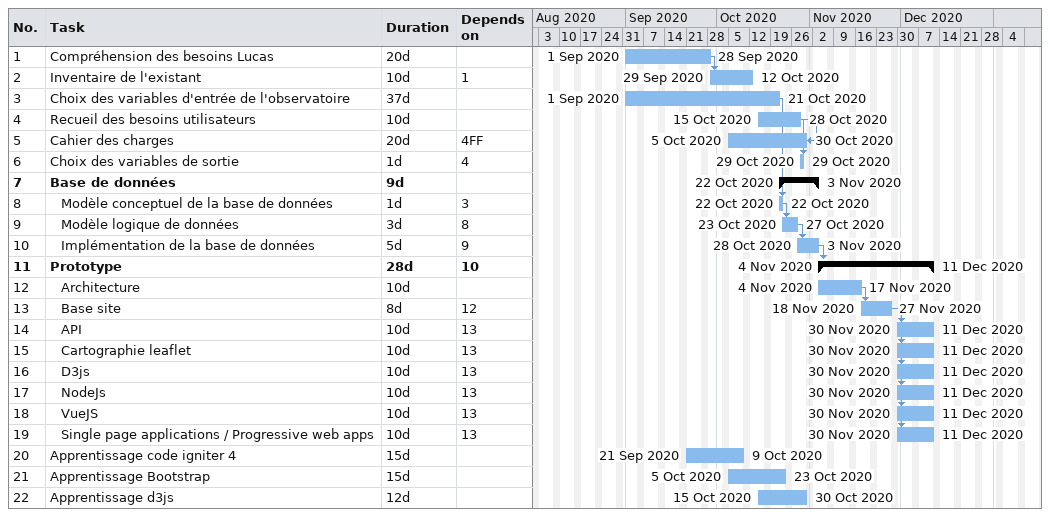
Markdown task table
| ID | Level | Task | Duration | Start | Finish | Predecessors |
|---|---|---|---|---|---|---|
| 1 | 1 | Compréhension des besoins Lucas | 20d | 2020-09-01 | 2020-09-28 |  |
| 2 | 1 | Inventaire de l'existant | 10d | 2020-09-29 | 2020-10-12 | 1 |
| 3 | 1 | Choix des variables d'entrée de l'observatoire | 37d | 2020-09-01 | 2020-10-21 |  |
| 4 | 1 | Recueil des besoins utilisateurs | 10d | 2020-10-15 | 2020-10-28 |  |
| 5 | 1 | Cahier des charges | 20d | 2020-10-05 | 2020-10-30 | 4FF |
| 6 | 1 | Choix des variables de sortie | 1d | 2020-10-29 | 2020-10-29 | 4 |
| 7 | 1 | **Base de données** | 9d | 2020-10-22 | 2020-11-03 |  |
| 8 | 2 | Modèle conceptuel de la base de données | 1d | 2020-10-22 | 2020-10-22 | 3 |
| 9 | 2 | Modèle logique de données | 3d | 2020-10-23 | 2020-10-27 | 8 |
| 10 | 2 | Implémentation de la base de données | 5d | 2020-10-28 | 2020-11-03 | 9 |
| 11 | 1 | **Prototype** | 28d | 2020-11-04 | 2020-12-11 | 10 |
| 12 | 2 | Architecture | 10d | 2020-11-04 | 2020-11-17 |  |
| 13 | 2 | Base site | 8d | 2020-11-18 | 2020-11-27 | 12 |
| 14 | 2 | API | 10d | 2020-11-30 | 2020-12-11 | 13 |
| 15 | 2 | Cartographie leaflet | 10d | 2020-11-30 | 2020-12-11 | 13 |
| 16 | 2 | D3js | 10d | 2020-11-30 | 2020-12-11 | 13 |
| 17 | 2 | NodeJs | 10d | 2020-11-30 | 2020-12-11 | 13 |
| 18 | 2 | VueJS | 10d | 2020-11-30 | 2020-12-11 | 13 |
| 19 | 2 | Single page applications / Progressive web apps | 10d | 2020-11-30 | 2020-12-11 | 13 |
| 20 | 1 | Apprentissage code igniter 4 | 15d | 2020-09-21 | 2020-10-09 |  |
| 21 | 1 | Apprentissage Bootstrap | 15d | 2020-10-05 | 2020-10-23 |  |
| 22 | 1 | Apprentissage d3js | 12d | 2020-10-15 | 2020-10-30 |  |
